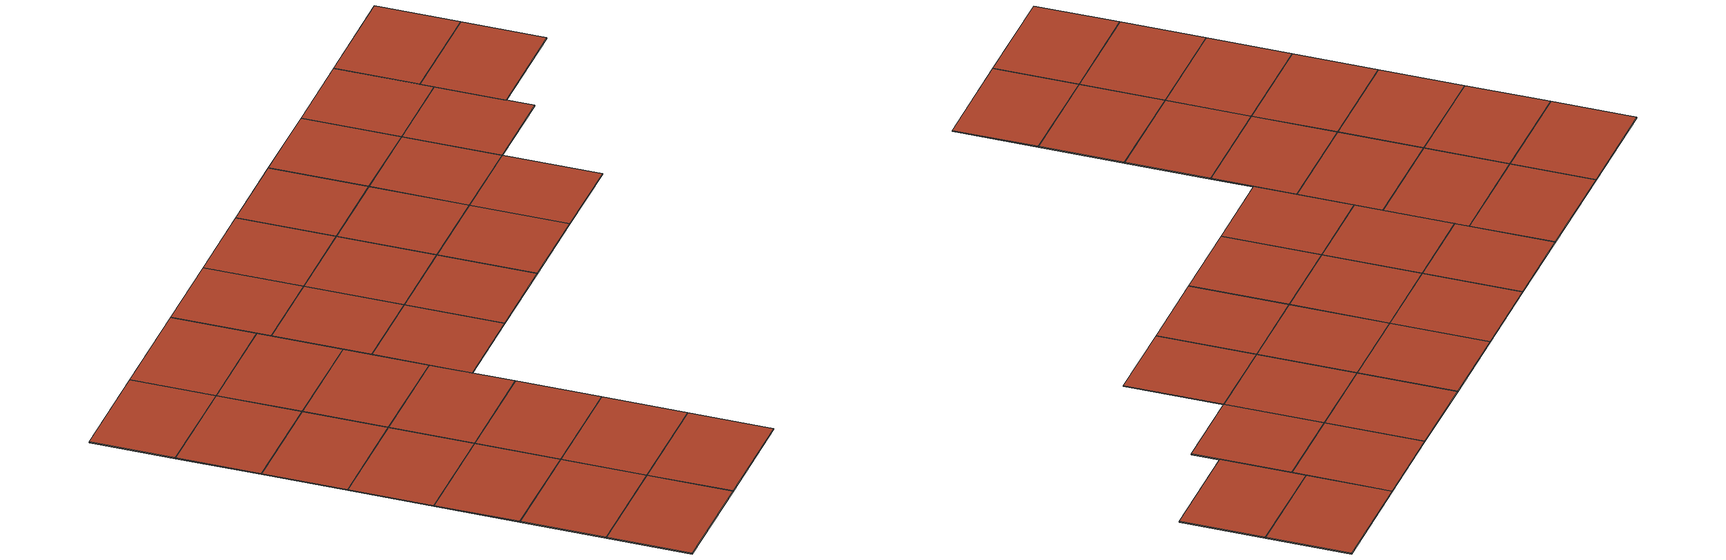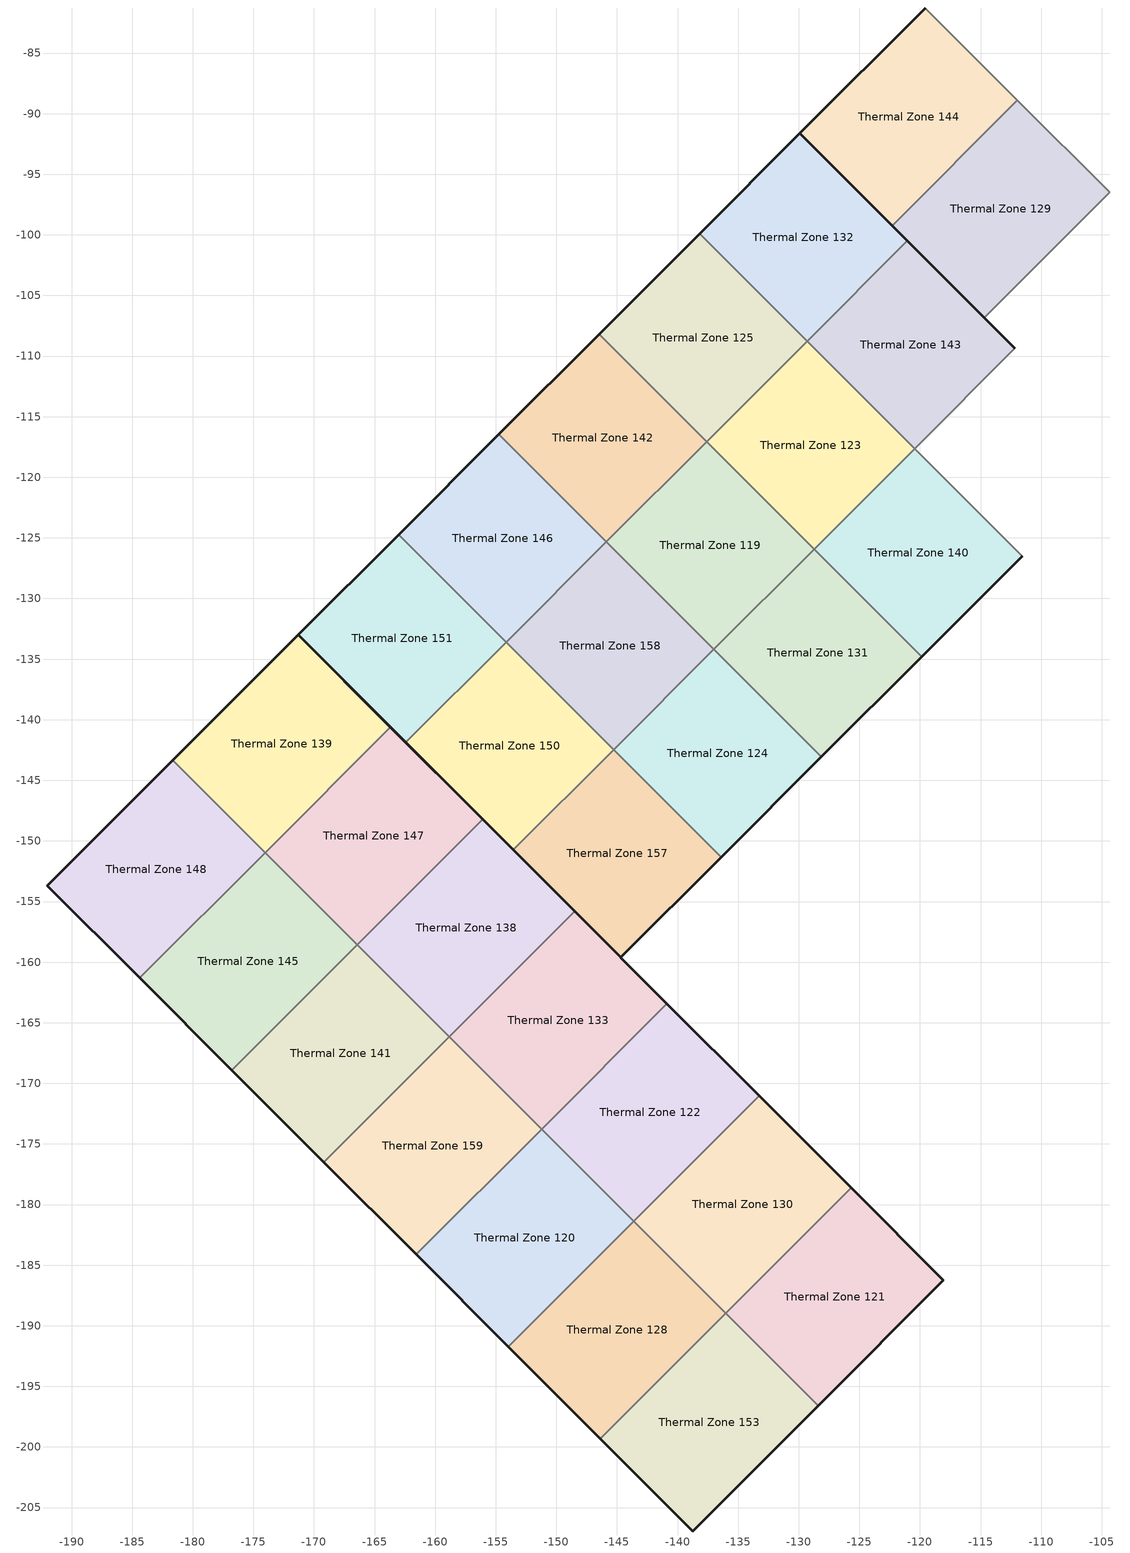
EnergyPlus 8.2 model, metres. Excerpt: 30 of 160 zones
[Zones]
Thermal Zone 119
 floor ground (ASHRAE 90.1-2004 ExtWall Mass ClimateZone 6): -128.72,-125.92 -137,-134.19 -145.87,-125.32 -137.59,-117.05 z11.9
 wall to Thermal Zone 131 (ASHRAE 90.1-2004 ExtWall Mass ClimateZone 6 Reversed): -137,-134.19 -128.72,-125.92 z11.9:12
 wall to Thermal Zone 158 (ASHRAE 90.1-2004 ExtWall Mass ClimateZone 6): -145.87,-125.32 -137,-134.19 z11.9:12
 wall to Thermal Zone 142 (ASHRAE 90.1-2004 ExtWall Mass ClimateZone 6): -137.59,-117.05 -145.87,-125.32 z11.9:12
 wall to Thermal Zone 123 (ASHRAE 90.1-2004 ExtWall Mass ClimateZone 6 Reversed): -128.72,-125.92 -137.59,-117.05 z11.9:12
 roof outside (ASHRAE 90.1-2004 ExtWall Mass ClimateZone 6): -137.59,-117.05 -145.87,-125.32 -137,-134.19 -128.72,-125.92 z12
Thermal Zone 120
 floor ground (ASHRAE 90.1-2004 ExtWall Mass ClimateZone 6): -143.62,-181.38 -153.96,-191.73 -161.57,-184.12 -151.22,-173.77 z11.9
 wall outside (ASHRAE 90.1-2004 ExtWall Mass ClimateZone 6): -161.57,-184.12 -153.96,-191.73 z11.9:12
 wall to Thermal Zone 128 (ASHRAE 90.1-2004 ExtWall Mass ClimateZone 6 Reversed): -153.96,-191.73 -143.62,-181.38 z11.9:12
 wall to Thermal Zone 159 (ASHRAE 90.1-2004 ExtWall Mass ClimateZone 6): -151.22,-173.77 -161.57,-184.12 z11.9:12
 wall to Thermal Zone 122 (ASHRAE 90.1-2004 ExtWall Mass ClimateZone 6 Reversed): -143.62,-181.38 -151.22,-173.77 z11.9:12
 roof outside (ASHRAE 90.1-2004 ExtWall Mass ClimateZone 6): -151.22,-173.77 -161.57,-184.12 -153.96,-191.73 -143.62,-181.38 z12
Thermal Zone 121
 floor ground (ASHRAE 90.1-2004 ExtWall Mass ClimateZone 6): -118.06,-186.24 -128.41,-196.59 -136.01,-188.98 -125.66,-178.63 z11.9
 wall outside (ASHRAE 90.1-2004 ExtWall Mass ClimateZone 6): -128.41,-196.59 -118.06,-186.24 -125.66,-178.63 z11.9:12
 wall to Thermal Zone 153 (ASHRAE 90.1-2004 ExtWall Mass ClimateZone 6): -136.01,-188.98 -128.41,-196.59 z11.9:12
 wall to Thermal Zone 130 (ASHRAE 90.1-2004 ExtWall Mass ClimateZone 6): -125.66,-178.63 -136.01,-188.98 z11.9:12
 roof outside (ASHRAE 90.1-2004 ExtWall Mass ClimateZone 6): -125.66,-178.63 -136.01,-188.98 -128.41,-196.59 -118.06,-186.24 z12
Thermal Zone 122
 floor ground (ASHRAE 90.1-2004 ExtWall Mass ClimateZone 6): -133.27,-171.03 -143.62,-181.38 -151.22,-173.77 -140.87,-163.42 z11.9
 wall outside (ASHRAE 90.1-2004 ExtWall Mass ClimateZone 6): -133.27,-171.03 -140.87,-163.42 z11.9:12
 wall to Thermal Zone 130 (ASHRAE 90.1-2004 ExtWall Mass ClimateZone 6 Reversed): -143.62,-181.38 -133.27,-171.03 z11.9:12
 wall to Thermal Zone 133 (ASHRAE 90.1-2004 ExtWall Mass ClimateZone 6): -140.87,-163.42 -151.22,-173.77 z11.9:12
 roof outside (ASHRAE 90.1-2004 ExtWall Mass ClimateZone 6): -140.87,-163.42 -151.22,-173.77 -143.62,-181.38 -133.27,-171.03 z12
Thermal Zone 123
 floor ground (ASHRAE 90.1-2004 ExtWall Mass ClimateZone 6): -120.45,-117.64 -128.72,-125.92 -137.59,-117.05 -129.32,-108.77 z11.9
 wall to Thermal Zone 140 (ASHRAE 90.1-2004 ExtWall Mass ClimateZone 6 Reversed): -128.72,-125.92 -120.45,-117.64 z11.9:12
 wall to Thermal Zone 125 (ASHRAE 90.1-2004 ExtWall Mass ClimateZone 6): -129.32,-108.77 -137.59,-117.05 z11.9:12
 wall to Thermal Zone 143 (ASHRAE 90.1-2004 ExtWall Mass ClimateZone 6 Reversed): -120.45,-117.64 -129.32,-108.77 z11.9:12
 roof outside (ASHRAE 90.1-2004 ExtWall Mass ClimateZone 6): -129.32,-108.77 -137.59,-117.05 -128.72,-125.92 -120.45,-117.64 z12
Thermal Zone 124
 floor ground (ASHRAE 90.1-2004 ExtWall Mass ClimateZone 6): -128.13,-143.06 -136.41,-151.34 -145.27,-142.47 -137,-134.19 z11.9
 wall outside (ASHRAE 90.1-2004 ExtWall Mass ClimateZone 6): -136.41,-151.34 -128.13,-143.06 z11.9:12
 wall to Thermal Zone 157 (ASHRAE 90.1-2004 ExtWall Mass ClimateZone 6): -145.27,-142.47 -136.41,-151.34 z11.9:12
 wall to Thermal Zone 158 (ASHRAE 90.1-2004 ExtWall Mass ClimateZone 6): -137,-134.19 -145.27,-142.47 z11.9:12
 wall to Thermal Zone 131 (ASHRAE 90.1-2004 ExtWall Mass ClimateZone 6 Reversed): -128.13,-143.06 -137,-134.19 z11.9:12
 roof outside (ASHRAE 90.1-2004 ExtWall Mass ClimateZone 6): -137,-134.19 -145.27,-142.47 -136.41,-151.34 -128.13,-143.06 z12
Thermal Zone 125
 floor ground (ASHRAE 90.1-2004 ExtWall Mass ClimateZone 6): -129.32,-108.77 -137.59,-117.05 -146.46,-108.18 -138.19,-99.9 z11.9
 wall outside (ASHRAE 90.1-2004 ExtWall Mass ClimateZone 6): -138.19,-99.9 -146.46,-108.18 z11.9:12
 wall to Thermal Zone 142 (ASHRAE 90.1-2004 ExtWall Mass ClimateZone 6): -146.46,-108.18 -137.59,-117.05 z11.9:12
 wall to Thermal Zone 132 (ASHRAE 90.1-2004 ExtWall Mass ClimateZone 6 Reversed): -129.32,-108.77 -138.19,-99.9 z11.9:12
 roof outside (ASHRAE 90.1-2004 ExtWall Mass ClimateZone 6): -138.19,-99.9 -146.46,-108.18 -137.59,-117.05 -129.32,-108.77 z12
Thermal Zone 128
 floor ground (ASHRAE 90.1-2004 ExtWall Mass ClimateZone 6): -136.01,-188.98 -146.36,-199.33 -153.96,-191.73 -143.62,-181.38 z11.9
 wall outside (ASHRAE 90.1-2004 ExtWall Mass ClimateZone 6): -153.96,-191.73 -146.36,-199.33 z11.9:12
 wall to Thermal Zone 153 (ASHRAE 90.1-2004 ExtWall Mass ClimateZone 6 Reversed): -146.36,-199.33 -136.01,-188.98 z11.9:12
 wall to Thermal Zone 130 (ASHRAE 90.1-2004 ExtWall Mass ClimateZone 6 Reversed): -136.01,-188.98 -143.62,-181.38 z11.9:12
 roof outside (ASHRAE 90.1-2004 ExtWall Mass ClimateZone 6): -143.62,-181.38 -153.96,-191.73 -146.36,-199.33 -136.01,-188.98 z12
Thermal Zone 129
 floor ground (ASHRAE 90.1-2004 ExtWall Mass ClimateZone 6): -104.36,-96.49 -114.7,-106.84 -122.31,-99.23 -111.96,-88.89 z11.9
 wall outside (ASHRAE 90.1-2004 ExtWall Mass ClimateZone 6): -122.31,-99.23 -114.7,-106.84 z11.9:12
 wall to Thermal Zone 154 (ASHRAE 90.1-2004 ExtWall Mass ClimateZone 6 Reversed): -114.7,-106.84 -104.36,-96.49 z11.9:12
 wall to Thermal Zone 144 (ASHRAE 90.1-2004 ExtWall Mass ClimateZone 6): -111.96,-88.89 -122.31,-99.23 z11.9:12
 wall to Thermal Zone 156 (ASHRAE 90.1-2004 ExtWall Mass ClimateZone 6 Reversed): -104.36,-96.49 -111.96,-88.89 z11.9:12
 roof outside (ASHRAE 90.1-2004 ExtWall Mass ClimateZone 6): -111.96,-88.89 -122.31,-99.23 -114.7,-106.84 -104.36,-96.49 z12
Thermal Zone 130
 floor ground (ASHRAE 90.1-2004 ExtWall Mass ClimateZone 6): -125.66,-178.63 -136.01,-188.98 -143.62,-181.38 -133.27,-171.03 z11.9
 wall outside (ASHRAE 90.1-2004 ExtWall Mass ClimateZone 6): -125.66,-178.63 -133.27,-171.03 z11.9:12
 roof outside (ASHRAE 90.1-2004 ExtWall Mass ClimateZone 6): -133.27,-171.03 -143.62,-181.38 -136.01,-188.98 -125.66,-178.63 z12
Thermal Zone 131
 floor ground (ASHRAE 90.1-2004 ExtWall Mass ClimateZone 6): -119.85,-134.79 -128.13,-143.06 -137,-134.19 -128.72,-125.92 z11.9
 wall outside (ASHRAE 90.1-2004 ExtWall Mass ClimateZone 6): -128.13,-143.06 -119.85,-134.79 z11.9:12
 wall to Thermal Zone 140 (ASHRAE 90.1-2004 ExtWall Mass ClimateZone 6 Reversed): -119.85,-134.79 -128.72,-125.92 z11.9:12
 roof outside (ASHRAE 90.1-2004 ExtWall Mass ClimateZone 6): -128.72,-125.92 -137,-134.19 -128.13,-143.06 -119.85,-134.79 z12
Thermal Zone 132
 floor ground (ASHRAE 90.1-2004 ExtWall Mass ClimateZone 6): -121.04,-100.5 -129.32,-108.77 -138.19,-99.9 -129.91,-91.63 z11.9
 wall outside (ASHRAE 90.1-2004 ExtWall Mass ClimateZone 6): -121.04,-100.5 -129.91,-91.63 -138.19,-99.9 z11.9:12
 wall to Thermal Zone 143 (ASHRAE 90.1-2004 ExtWall Mass ClimateZone 6 Reversed): -129.32,-108.77 -121.04,-100.5 z11.9:12
 roof outside (ASHRAE 90.1-2004 ExtWall Mass ClimateZone 6): -129.91,-91.63 -138.19,-99.9 -129.32,-108.77 -121.04,-100.5 z12
Thermal Zone 133
 floor ground (ASHRAE 90.1-2004 ExtWall Mass ClimateZone 6): -140.87,-163.42 -151.22,-173.77 -158.82,-166.17 -148.48,-155.82 z11.9
 wall outside (ASHRAE 90.1-2004 ExtWall Mass ClimateZone 6): -140.87,-163.42 -148.48,-155.82 z11.9:12
 wall to Thermal Zone 159 (ASHRAE 90.1-2004 ExtWall Mass ClimateZone 6): -158.82,-166.17 -151.22,-173.77 z11.9:12
 wall to Thermal Zone 138 (ASHRAE 90.1-2004 ExtWall Mass ClimateZone 6): -148.48,-155.82 -158.82,-166.17 z11.9:12
 roof outside (ASHRAE 90.1-2004 ExtWall Mass ClimateZone 6): -148.48,-155.82 -158.82,-166.17 -151.22,-173.77 -140.87,-163.42 z12
Thermal Zone 138
 floor ground (ASHRAE 90.1-2004 ExtWall Mass ClimateZone 6): -148.48,-155.82 -158.82,-166.17 -166.43,-158.56 -156.08,-148.22 z11.9
 wall outside (ASHRAE 90.1-2004 ExtWall Mass ClimateZone 6): -148.48,-155.82 -156.08,-148.22 z11.9:12
 wall to Thermal Zone 141 (ASHRAE 90.1-2004 ExtWall Mass ClimateZone 6): -166.43,-158.56 -158.82,-166.17 z11.9:12
 wall to Thermal Zone 147 (ASHRAE 90.1-2004 ExtWall Mass ClimateZone 6): -156.08,-148.22 -166.43,-158.56 z11.9:12
 roof outside (ASHRAE 90.1-2004 ExtWall Mass ClimateZone 6): -156.08,-148.22 -166.43,-158.56 -158.82,-166.17 -148.48,-155.82 z12
Thermal Zone 139
 floor ground (ASHRAE 90.1-2004 ExtWall Mass ClimateZone 6): -163.69,-140.61 -174.03,-150.96 -181.64,-143.36 -171.29,-133.01 z11.9
 wall outside (ASHRAE 90.1-2004 ExtWall Mass ClimateZone 6): -163.69,-140.61 -171.29,-133.01 -181.64,-143.36 z11.9:12
 wall to Thermal Zone 147 (ASHRAE 90.1-2004 ExtWall Mass ClimateZone 6 Reversed): -174.03,-150.96 -163.69,-140.61 z11.9:12
 wall to Thermal Zone 148 (ASHRAE 90.1-2004 ExtWall Mass ClimateZone 6): -181.64,-143.36 -174.03,-150.96 z11.9:12
 roof outside (ASHRAE 90.1-2004 ExtWall Mass ClimateZone 6): -171.29,-133.01 -181.64,-143.36 -174.03,-150.96 -163.69,-140.61 z12
Thermal Zone 140
 floor ground (ASHRAE 90.1-2004 ExtWall Mass ClimateZone 6): -111.58,-126.51 -119.85,-134.79 -128.72,-125.92 -120.45,-117.64 z11.9
 wall outside (ASHRAE 90.1-2004 ExtWall Mass ClimateZone 6): -119.85,-134.79 -111.58,-126.51 z11.9:12
 wall to Thermal Zone 126 (ASHRAE 90.1-2004 ExtWall Mass ClimateZone 6 Reversed): -111.58,-126.51 -120.45,-117.64 z11.9:12
 roof outside (ASHRAE 90.1-2004 ExtWall Mass ClimateZone 6): -120.45,-117.64 -128.72,-125.92 -119.85,-134.79 -111.58,-126.51 z12
Thermal Zone 141
 floor ground (ASHRAE 90.1-2004 ExtWall Mass ClimateZone 6): -158.82,-166.17 -169.17,-176.52 -176.78,-168.91 -166.43,-158.56 z11.9
 wall outside (ASHRAE 90.1-2004 ExtWall Mass ClimateZone 6): -176.78,-168.91 -169.17,-176.52 z11.9:12
 wall to Thermal Zone 159 (ASHRAE 90.1-2004 ExtWall Mass ClimateZone 6 Reversed): -169.17,-176.52 -158.82,-166.17 z11.9:12
 wall to Thermal Zone 145 (ASHRAE 90.1-2004 ExtWall Mass ClimateZone 6): -166.43,-158.56 -176.78,-168.91 z11.9:12
 roof outside (ASHRAE 90.1-2004 ExtWall Mass ClimateZone 6): -166.43,-158.56 -176.78,-168.91 -169.17,-176.52 -158.82,-166.17 z12
Thermal Zone 142
 floor ground (ASHRAE 90.1-2004 ExtWall Mass ClimateZone 6): -137.59,-117.05 -145.87,-125.32 -154.74,-116.45 -146.46,-108.18 z11.9
 wall outside (ASHRAE 90.1-2004 ExtWall Mass ClimateZone 6): -146.46,-108.18 -154.74,-116.45 z11.9:12
 wall to Thermal Zone 146 (ASHRAE 90.1-2004 ExtWall Mass ClimateZone 6): -154.74,-116.45 -145.87,-125.32 z11.9:12
 roof outside (ASHRAE 90.1-2004 ExtWall Mass ClimateZone 6): -146.46,-108.18 -154.74,-116.45 -145.87,-125.32 -137.59,-117.05 z12
Thermal Zone 143
 floor ground (ASHRAE 90.1-2004 ExtWall Mass ClimateZone 6): -112.17,-109.37 -120.45,-117.64 -129.32,-108.77 -121.04,-100.5 z11.9
 wall outside (ASHRAE 90.1-2004 ExtWall Mass ClimateZone 6): -112.17,-109.37 -121.04,-100.5 z11.9:12
 wall to Thermal Zone 126 (ASHRAE 90.1-2004 ExtWall Mass ClimateZone 6 Reversed): -120.45,-117.64 -112.17,-109.37 z11.9:12
 roof outside (ASHRAE 90.1-2004 ExtWall Mass ClimateZone 6): -121.04,-100.5 -129.32,-108.77 -120.45,-117.64 -112.17,-109.37 z12
Thermal Zone 144
 floor ground (ASHRAE 90.1-2004 ExtWall Mass ClimateZone 6): -111.96,-88.89 -122.31,-99.23 -129.91,-91.63 -119.56,-81.28 z11.9
 wall outside (ASHRAE 90.1-2004 ExtWall Mass ClimateZone 6): -119.56,-81.28 -129.91,-91.63 -122.31,-99.23 z11.9:12
 wall to Thermal Zone 134 (ASHRAE 90.1-2004 ExtWall Mass ClimateZone 6 Reversed): -111.96,-88.89 -119.56,-81.28 z11.9:12
 roof outside (ASHRAE 90.1-2004 ExtWall Mass ClimateZone 6): -119.56,-81.28 -129.91,-91.63 -122.31,-99.23 -111.96,-88.89 z12
Thermal Zone 145
 floor ground (ASHRAE 90.1-2004 ExtWall Mass ClimateZone 6): -166.43,-158.56 -176.78,-168.91 -184.38,-161.31 -174.03,-150.96 z11.9
 wall outside (ASHRAE 90.1-2004 ExtWall Mass ClimateZone 6): -184.38,-161.31 -176.78,-168.91 z11.9:12
 wall to Thermal Zone 148 (ASHRAE 90.1-2004 ExtWall Mass ClimateZone 6): -174.03,-150.96 -184.38,-161.31 z11.9:12
 wall to Thermal Zone 147 (ASHRAE 90.1-2004 ExtWall Mass ClimateZone 6 Reversed): -166.43,-158.56 -174.03,-150.96 z11.9:12
 roof outside (ASHRAE 90.1-2004 ExtWall Mass ClimateZone 6): -174.03,-150.96 -184.38,-161.31 -176.78,-168.91 -166.43,-158.56 z12
Thermal Zone 146
 floor ground (ASHRAE 90.1-2004 ExtWall Mass ClimateZone 6): -145.87,-125.32 -154.14,-133.6 -163.01,-124.73 -154.74,-116.45 z11.9
 wall outside (ASHRAE 90.1-2004 ExtWall Mass ClimateZone 6): -154.74,-116.45 -163.01,-124.73 z11.9:12
 wall to Thermal Zone 158 (ASHRAE 90.1-2004 ExtWall Mass ClimateZone 6 Reversed): -154.14,-133.6 -145.87,-125.32 z11.9:12
 wall to Thermal Zone 151 (ASHRAE 90.1-2004 ExtWall Mass ClimateZone 6): -163.01,-124.73 -154.14,-133.6 z11.9:12
 roof outside (ASHRAE 90.1-2004 ExtWall Mass ClimateZone 6): -154.74,-116.45 -163.01,-124.73 -154.14,-133.6 -145.87,-125.32 z12
Thermal Zone 147
 floor ground (ASHRAE 90.1-2004 ExtWall Mass ClimateZone 6): -156.08,-148.22 -166.43,-158.56 -174.03,-150.96 -163.69,-140.61 z11.9
 wall outside (ASHRAE 90.1-2004 ExtWall Mass ClimateZone 6): -156.08,-148.22 -163.69,-140.61 z11.9:12
 roof outside (ASHRAE 90.1-2004 ExtWall Mass ClimateZone 6): -163.69,-140.61 -174.03,-150.96 -166.43,-158.56 -156.08,-148.22 z12
Thermal Zone 148
 floor ground (ASHRAE 90.1-2004 ExtWall Mass ClimateZone 6): -174.03,-150.96 -184.38,-161.31 -191.99,-153.7 -181.64,-143.36 z11.9
 wall outside (ASHRAE 90.1-2004 ExtWall Mass ClimateZone 6): -181.64,-143.36 -191.99,-153.7 -184.38,-161.31 z11.9:12
 roof outside (ASHRAE 90.1-2004 ExtWall Mass ClimateZone 6): -181.64,-143.36 -191.99,-153.7 -184.38,-161.31 -174.03,-150.96 z12
Thermal Zone 150
 floor ground (ASHRAE 90.1-2004 ExtWall Mass ClimateZone 6): -145.27,-142.47 -153.55,-150.75 -162.42,-141.88 -154.14,-133.6 z11.9
 wall outside (ASHRAE 90.1-2004 ExtWall Mass ClimateZone 6): -162.42,-141.88 -153.55,-150.75 z11.9:12
 wall to Thermal Zone 157 (ASHRAE 90.1-2004 ExtWall Mass ClimateZone 6 Reversed): -153.55,-150.75 -145.27,-142.47 z11.9:12
 wall to Thermal Zone 151 (ASHRAE 90.1-2004 ExtWall Mass ClimateZone 6): -154.14,-133.6 -162.42,-141.88 z11.9:12
 wall to Thermal Zone 158 (ASHRAE 90.1-2004 ExtWall Mass ClimateZone 6 Reversed): -145.27,-142.47 -154.14,-133.6 z11.9:12
 roof outside (ASHRAE 90.1-2004 ExtWall Mass ClimateZone 6): -154.14,-133.6 -162.42,-141.88 -153.55,-150.75 -145.27,-142.47 z12
Thermal Zone 151
 floor ground (ASHRAE 90.1-2004 ExtWall Mass ClimateZone 6): -154.14,-133.6 -162.42,-141.88 -171.29,-133.01 -163.01,-124.73 z11.9
 wall outside (ASHRAE 90.1-2004 ExtWall Mass ClimateZone 6): -163.01,-124.73 -171.29,-133.01 -162.42,-141.88 z11.9:12
 roof outside (ASHRAE 90.1-2004 ExtWall Mass ClimateZone 6): -163.01,-124.73 -171.29,-133.01 -162.42,-141.88 -154.14,-133.6 z12
Thermal Zone 153
 floor ground (ASHRAE 90.1-2004 ExtWall Mass ClimateZone 6): -128.41,-196.59 -138.76,-206.93 -146.36,-199.33 -136.01,-188.98 z11.9
 wall outside (ASHRAE 90.1-2004 ExtWall Mass ClimateZone 6): -146.36,-199.33 -138.76,-206.93 -128.41,-196.59 z11.9:12
 roof outside (ASHRAE 90.1-2004 ExtWall Mass ClimateZone 6): -136.01,-188.98 -146.36,-199.33 -138.76,-206.93 -128.41,-196.59 z12
Thermal Zone 157
 floor ground (ASHRAE 90.1-2004 ExtWall Mass ClimateZone 6): -136.41,-151.34 -144.68,-159.62 -153.55,-150.75 -145.27,-142.47 z11.9
 wall outside (ASHRAE 90.1-2004 ExtWall Mass ClimateZone 6): -153.55,-150.75 -144.68,-159.62 -136.41,-151.34 z11.9:12
 roof outside (ASHRAE 90.1-2004 ExtWall Mass ClimateZone 6): -145.27,-142.47 -153.55,-150.75 -144.68,-159.62 -136.41,-151.34 z12
Thermal Zone 158
 floor ground (ASHRAE 90.1-2004 ExtWall Mass ClimateZone 6): -137,-134.19 -145.27,-142.47 -154.14,-133.6 -145.87,-125.32 z11.9
 roof outside (ASHRAE 90.1-2004 ExtWall Mass ClimateZone 6): -145.87,-125.32 -154.14,-133.6 -145.27,-142.47 -137,-134.19 z12
Thermal Zone 159
 floor ground (ASHRAE 90.1-2004 ExtWall Mass ClimateZone 6): -151.22,-173.77 -161.57,-184.12 -169.17,-176.52 -158.82,-166.17 z11.9
 wall outside (ASHRAE 90.1-2004 ExtWall Mass ClimateZone 6): -169.17,-176.52 -161.57,-184.12 z11.9:12
 roof outside (ASHRAE 90.1-2004 ExtWall Mass ClimateZone 6): -158.82,-166.17 -169.17,-176.52 -161.57,-184.12 -151.22,-173.77 z12
[Building]
Building 1: North Axis {deg}=0; Solar Distribution=FullExteriorWithReflections
[Material] Thermal Absorptance=0.9
Name | Roughness | Thickness {m} | Conductivity {W/m-K} | Density {kg/m3} | Specific Heat {J/kg-K} | Solar Absorptance | Visible Absorptance
1/2IN Gypsum | Smooth | 0.0127 | 0.16 | 784.9 | 830 | 0.4 | 0.4
1IN Stucco | Smooth | 0.0253 | 0.6918 | 1858 | 837 | 0.92 | 0.92
8IN CONCRETE HW RefBldg | Rough | 0.2032 | 1.311 | 2240 | 836.8 | 0.7 | 0.7
Mass NonRes Wall Insulation-1.69 | MediumRough | 0.0623673 | 0.049 | 265 | 836.8 | 0.7 | 0.7
[Construction]
ASHRAE 90.1-2004 ExtWall Mass ClimateZone 6: 1IN Stucco, 8IN CONCRETE HW RefBldg, Mass NonRes Wall Insulation-1.69, 1/2IN Gypsum
ASHRAE 90.1-2004 ExtWall Mass ClimateZone 6 Reversed: 1/2IN Gypsum, Mass NonRes Wall Insulation-1.69, 8IN CONCRETE HW RefBldg, 1IN Stucco
[Zone]
Thermal Zone 119; Thermal Zone 120; Thermal Zone 121; Thermal Zone 122; Thermal Zone 123; Thermal Zone 124; Thermal Zone 125; Thermal Zone 128; Thermal Zone 129; Thermal Zone 130; Thermal Zone 131; Thermal Zone 132; Thermal Zone 133; Thermal Zone 138; Thermal Zone 139; Thermal Zone 140; Thermal Zone 141; Thermal Zone 142; Thermal Zone 143; Thermal Zone 144; Thermal Zone 145; Thermal Zone 146; Thermal Zone 147; Thermal Zone 148; Thermal Zone 150; Thermal Zone 151; Thermal Zone 153; Thermal Zone 157; Thermal Zone 158; Thermal Zone 159
